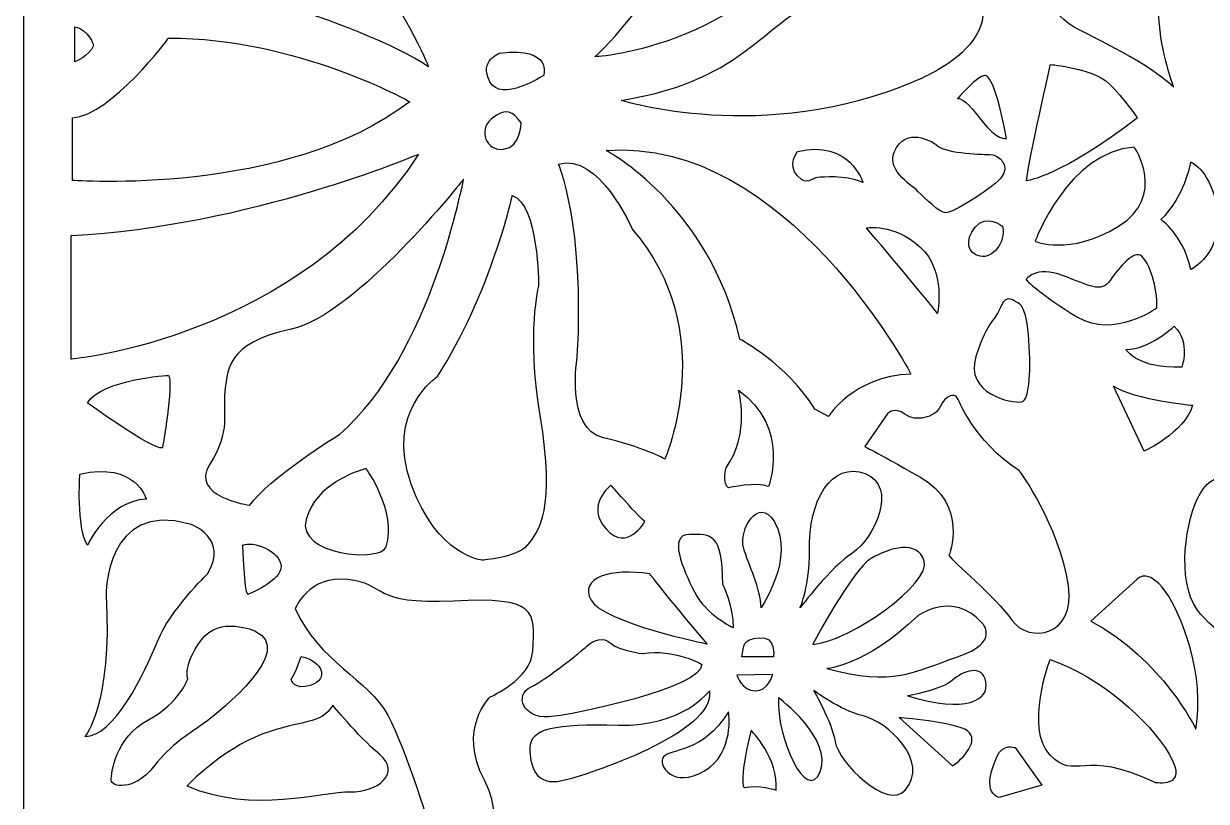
# Model space of a CAD drawing. Header units: centimetres. Extents: x 10.6 to 19.7, y -9 to 9.
# Drawn here: x 10.57 to 16.57, y 0.72 to 4.67 of the extents above; entities that cross this region are included whole.
import ezdxf

# ---------------------------------------------------------------- set-up
doc = ezdxf.new("R2010")
doc.units = ezdxf.units.CM
doc.header["$MEASUREMENT"] = 0
doc.layers.add('layer 1', color=7, linetype='Continuous')

msp = doc.modelspace()

# ---------------------------------------------------------------- linework, layer by layer
at = {"layer": 'layer 1', "color": 250}
msp.add_open_spline([(10.56679, 9.00077), (10.56679, 9.00077), (19.7069, 9.00077), (19.7069, 9.00077), (19.7069, 9.00077), (19.7069, 9.00077), (19.7069, -9.00021), (19.7069, -9.00021), (19.7069, -9.00021), (19.7069, -9.00021), (10.56679, -9.00021), (10.56679, -9.00021), (10.56679, -9.00021), (10.56679, -9.00021), (10.56679, 9.00077), (10.56679, 9.00077)], degree=3, knots=[0, 0, 0, 0, 0.2, 0.2, 0.2, 0.2, 0.4, 0.4, 0.4, 0.4, 0.6, 0.6, 0.6, 0.6, 1, 1, 1, 1], dxfattribs=at)
at = {"layer": 'layer 1', "color": 7}
for points, knots in [([(15.70565, 4.83411), (15.70565, 4.83411), (15.83006, 4.70463), (15.88846, 4.66401), (15.88846, 4.66401), (15.94686, 4.62339), (16.24137, 4.50405), (16.4064, 4.35171), (16.4064, 4.35171), (16.4064, 4.35171), (16.18552, 4.90522), (16.48257, 5.23274), (16.48257, 5.23274), (16.48257, 5.23274), (16.55874, 5.3673), (16.81009, 5.43332), (16.81009, 5.43332), (16.81009, 5.43332), (16.86341, 5.42823), (16.85325, 5.52979), (16.85325, 5.52979), (16.8431, 5.63136), (16.88371, 5.8954), (16.90403, 5.97157), (16.90403, 5.97157), (16.90403, 5.97157), (16.71361, 5.9538), (16.71361, 5.9538), (16.71361, 5.9538), (16.71361, 5.9538), (16.76439, 5.71006), (16.41656, 5.63897), (16.41656, 5.63897), (16.06873, 5.56787), (15.84784, 5.60089), (15.72344, 5.78623), (15.72344, 5.78623), (15.59902, 5.97157), (15.62442, 6.14168), (15.62442, 6.16708), (15.62442, 6.16708), (15.62442, 6.16708), (15.2258, 6.07821), (15.04048, 6.09852), (15.04048, 6.09852), (15.04048, 6.09852), (15.16487, 5.95127), (14.95669, 5.79131), (14.95669, 5.79131), (14.95669, 5.79131), (14.89067, 5.72276), (15.04048, 5.55519), (15.04048, 5.55519), (15.04048, 5.55519), (15.07601, 5.47394), (15.1928, 5.50949), (15.1928, 5.50949), (15.30959, 5.54502), (15.53301, 5.62374), (15.63965, 5.40538), (15.63965, 5.40538), (15.74629, 5.18704), (15.71327, 4.90775), (15.70565, 4.83411)], [0, 0, 0, 0, 0.0588235, 0.0588235, 0.0588235, 0.0588235, 0.1176471, 0.1176471, 0.1176471, 0.1176471, 0.1764706, 0.1764706, 0.1764706, 0.1764706, 0.2352941, 0.2352941, 0.2352941, 0.2352941, 0.2941176, 0.2941176, 0.2941176, 0.2941176, 0.3529412, 0.3529412, 0.3529412, 0.3529412, 0.4117647, 0.4117647, 0.4117647, 0.4117647, 0.4705882, 0.4705882, 0.4705882, 0.4705882, 0.5294118, 0.5294118, 0.5294118, 0.5294118, 0.5882353, 0.5882353, 0.5882353, 0.5882353, 0.6470588, 0.6470588, 0.6470588, 0.6470588, 0.7058824, 0.7058824, 0.7058824, 0.7058824, 0.7647059, 0.7647059, 0.7647059, 0.7647059, 0.8235294, 0.8235294, 0.8235294, 0.8235294, 0.8823529, 0.8823529, 0.8823529, 0.8823529, 1, 1, 1, 1]), ([(12.62342, 4.45454), (12.62342, 4.45454), (12.10929, 5.72402), (11.00487, 5.81289), (11.00487, 5.81289), (11.00487, 5.81289), (10.97313, 5.59708), (10.97313, 5.59708), (10.97313, 5.59708), (10.97313, 5.59708), (11.27145, 5.31145), (11.33492, 4.9306), (11.33492, 4.9306), (11.33492, 4.9306), (12.27432, 4.68939), (12.62342, 4.45454)], [0, 0, 0, 0, 0.2, 0.2, 0.2, 0.2, 0.4, 0.4, 0.4, 0.4, 0.6, 0.6, 0.6, 0.6, 1, 1, 1, 1]), ([(13.46761, 4.50533), (13.46761, 4.50533), (14.29276, 4.54341), (14.71169, 5.33049), (14.71169, 5.33049), (14.71169, 5.33049), (14.85133, 5.49551), (14.66091, 5.62881), (14.66091, 5.62881), (14.66091, 5.62881), (14.41335, 5.59072), (14.28642, 5.59708), (14.28642, 5.59708), (14.28642, 5.59708), (13.70246, 4.70843), (13.46761, 4.50533)], [0, 0, 0, 0, 0.2, 0.2, 0.2, 0.2, 0.4, 0.4, 0.4, 0.4, 0.6, 0.6, 0.6, 0.6, 1, 1, 1, 1]), ([(13.60091, 4.28316), (13.60091, 4.28316), (14.33084, 4.05465), (15.08616, 4.37837), (15.08616, 4.37837), (15.08616, 4.37837), (15.72725, 4.61324), (15.28293, 5.00677), (15.28293, 5.00677), (15.28293, 5.00677), (15.21946, 5.08294), (14.74977, 4.87982), (14.74977, 4.87982), (14.28007, 4.67671), (14.27372, 4.39742), (13.60091, 4.28316)], [0, 0, 0, 0, 0.2, 0.2, 0.2, 0.2, 0.4, 0.4, 0.4, 0.4, 0.6, 0.6, 0.6, 0.6, 1, 1, 1, 1]), ([(10.82713, 4.65767), (10.82713, 4.65767), (10.82713, 4.47994), (10.82713, 4.47994), (10.82713, 4.47994), (10.82713, 4.47994), (10.89696, 4.50533), (10.92234, 4.56245), (10.92234, 4.56245), (10.92234, 4.56245), (10.89696, 4.64497), (10.82713, 4.65767)], [0, 0, 0, 0, 0.25, 0.25, 0.25, 0.25, 0.5, 0.5, 0.5, 0.5, 1, 1, 1, 1]), ([(12.52821, 4.27682), (12.52821, 4.27682), (11.95695, 4.60054), (11.30319, 4.60054), (11.30319, 4.60054), (11.30319, 4.60054), (11.01121, 4.20699), (10.81445, 4.19431), (10.81445, 4.19431), (10.81445, 4.19431), (10.81445, 3.87693), (10.81445, 3.87693), (10.81445, 3.87693), (10.81445, 3.87693), (11.89983, 3.79442), (12.52821, 4.27682)], [0, 0, 0, 0, 0.2, 0.2, 0.2, 0.2, 0.4, 0.4, 0.4, 0.4, 0.6, 0.6, 0.6, 0.6, 1, 1, 1, 1]), ([(12.98523, 4.52437), (12.98523, 4.52437), (12.87731, 4.48628), (12.93444, 4.37837), (12.93444, 4.37837), (12.99157, 4.27048), (13.20738, 4.41012), (13.20738, 4.41012), (13.20738, 4.41012), (13.20738, 4.41012), (13.25815, 4.55611), (12.98523, 4.52437)], [0, 0, 0, 0, 0.25, 0.25, 0.25, 0.25, 0.5, 0.5, 0.5, 0.5, 1, 1, 1, 1]), ([(15.78182, 4.46597), (15.78182, 4.46597), (15.67265, 3.9861), (15.65995, 3.8744), (15.65995, 3.8744), (15.65995, 3.8744), (15.84276, 3.89978), (16.22361, 4.19431), (16.22361, 4.19431), (16.22361, 4.19431), (16.15505, 4.29333), (16.07888, 4.3695), (16.07888, 4.3695), (16.00271, 4.44567), (15.78182, 4.46597), (15.78182, 4.46597)], [0, 0, 0, 0, 0.2, 0.2, 0.2, 0.2, 0.4, 0.4, 0.4, 0.4, 0.6, 0.6, 0.6, 0.6, 1, 1, 1, 1]), ([(15.30959, 4.29333), (15.30959, 4.29333), (15.41623, 4.41265), (15.44669, 4.41012), (15.44669, 4.41012), (15.44669, 4.41012), (15.49493, 4.4355), (15.5584, 4.0902), (15.5584, 4.0902), (15.5584, 4.0902), (15.50763, 4.08005), (15.43399, 4.17907), (15.43399, 4.17907), (15.36036, 4.27809), (15.32991, 4.29333), (15.30959, 4.29333)], [0, 0, 0, 0, 0.2, 0.2, 0.2, 0.2, 0.4, 0.4, 0.4, 0.4, 0.6, 0.6, 0.6, 0.6, 1, 1, 1, 1]), ([(13.09312, 4.16891), (13.09312, 4.16891), (13.09312, 4.04831), (13.00427, 4.03561), (13.00427, 4.03561), (12.9154, 4.02293), (12.87574, 4.13375), (12.94078, 4.18795), (12.94078, 4.18795), (13.01695, 4.25143), (13.05504, 4.22603), (13.09312, 4.16891)], [0, 0, 0, 0, 0.25, 0.25, 0.25, 0.25, 0.5, 0.5, 0.5, 0.5, 1, 1, 1, 1]), ([(15.20042, 4.05974), (15.20042, 4.05974), (15.0684, 4.15367), (14.99986, 4.0445), (14.99986, 4.0445), (14.93131, 3.93533), (15.07093, 3.85916), (15.10901, 3.82108), (15.10901, 3.82108), (15.1471, 3.78299), (15.21819, 3.71191), (15.25119, 3.71191), (15.25119, 3.71191), (15.2842, 3.71191), (15.47208, 3.82616), (15.52793, 3.8871), (15.52793, 3.8871), (15.5838, 3.94802), (15.52286, 4.00895), (15.47208, 4.00895), (15.47208, 4.00895), (15.42129, 4.00895), (15.23089, 4.01657), (15.20042, 4.05974)], [0, 0, 0, 0, 0.1428571, 0.1428571, 0.1428571, 0.1428571, 0.2857143, 0.2857143, 0.2857143, 0.2857143, 0.4285714, 0.4285714, 0.4285714, 0.4285714, 0.5714286, 0.5714286, 0.5714286, 0.5714286, 0.7142857, 0.7142857, 0.7142857, 0.7142857, 1, 1, 1, 1]), ([(13.52474, 4.02927), (13.52474, 4.02927), (14.05157, 3.74999), (14.2039, 3.07081), (14.2039, 3.07081), (14.2039, 3.07081), (14.4451, 2.94387), (14.58474, 2.71536), (14.58474, 2.71536), (14.58474, 2.71536), (14.65456, 2.67728), (14.65456, 2.67728), (14.65456, 2.67728), (14.65456, 2.67728), (14.77516, 2.88039), (15.07346, 2.89309), (15.07346, 2.89309), (15.07346, 2.89309), (14.43875, 4.0991), (13.52474, 4.02927)], [0, 0, 0, 0, 0.1666667, 0.1666667, 0.1666667, 0.1666667, 0.3333333, 0.3333333, 0.3333333, 0.3333333, 0.5, 0.5, 0.5, 0.5, 0.6666667, 0.6666667, 0.6666667, 0.6666667, 1, 1, 1, 1]), ([(14.49714, 4.02419), (14.49714, 4.02419), (14.44382, 3.95563), (14.49714, 3.89978), (14.49714, 3.89978), (14.55046, 3.84393), (14.56824, 3.89216), (14.59871, 3.89216), (14.59871, 3.89216), (14.62916, 3.89216), (14.72818, 3.9074), (14.82975, 3.86678), (14.82975, 3.86678), (14.82975, 3.86678), (14.7612, 4.08767), (14.49714, 4.02419)], [0, 0, 0, 0, 0.2, 0.2, 0.2, 0.2, 0.4, 0.4, 0.4, 0.4, 0.6, 0.6, 0.6, 0.6, 1, 1, 1, 1]), ([(15.70396, 3.56802), (15.70396, 3.56802), (15.87323, 4.02504), (16.20752, 4.0462), (16.20752, 4.0462), (16.20752, 4.0462), (16.37678, 3.79653), (16.12712, 3.64419), (16.12712, 3.64419), (15.87745, 3.49186), (15.70396, 3.56802), (15.70396, 3.56802)], [0, 0, 0, 0, 0.25, 0.25, 0.25, 0.25, 0.5, 0.5, 0.5, 0.5, 1, 1, 1, 1]), ([(12.57265, 4.01023), (12.57265, 4.01023), (11.70942, 3.64208), (10.80809, 3.59765), (10.80809, 3.59765), (10.80809, 3.59765), (10.80809, 2.96926), (10.80809, 2.96926), (10.80809, 2.96926), (10.80809, 2.96926), (11.96331, 3.07081), (12.57265, 4.01023)], [0, 0, 0, 0, 0.25, 0.25, 0.25, 0.25, 0.5, 0.5, 0.5, 0.5, 1, 1, 1, 1]), ([(13.28355, 3.95946), (13.28355, 3.95946), (13.41683, 3.65478), (13.37876, 2.98196), (13.37876, 2.98196), (13.37876, 2.98196), (13.31527, 2.61379), (13.51204, 2.56937), (13.51204, 2.56937), (13.7088, 2.52494), (13.82306, 2.46146), (13.82306, 2.46146), (13.82306, 2.46146), (13.82306, 2.46146), (14.10869, 3.10889), (13.65803, 3.62938), (13.65803, 3.62938), (13.65803, 3.62938), (13.48665, 4.02293), (13.28355, 3.95946)], [0, 0, 0, 0, 0.1666667, 0.1666667, 0.1666667, 0.1666667, 0.3333333, 0.3333333, 0.3333333, 0.3333333, 0.5, 0.5, 0.5, 0.5, 0.6666667, 0.6666667, 0.6666667, 0.6666667, 1, 1, 1, 1]), ([(16.49527, 3.97003), (16.49527, 3.97003), (16.46141, 3.78808), (16.34293, 3.67805), (16.34293, 3.67805), (16.34293, 3.67805), (16.45295, 3.60611), (16.49527, 3.42414), (16.49527, 3.42414), (16.49527, 3.42414), (16.65606, 3.50878), (16.63068, 3.71613), (16.63068, 3.71613), (16.60528, 3.92349), (16.49527, 3.97003), (16.49527, 3.97003)], [0, 0, 0, 0, 0.2, 0.2, 0.2, 0.2, 0.4, 0.4, 0.4, 0.4, 0.6, 0.6, 0.6, 0.6, 1, 1, 1, 1]), ([(12.80114, 3.88327), (12.80114, 3.88327), (12.63612, 2.9883), (12.17276, 2.58841), (12.17276, 2.58841), (12.17276, 2.58841), (11.80462, 2.3599), (11.71576, 2.22661), (11.71576, 2.22661), (11.71576, 2.22661), (11.40474, 2.27105), (11.51264, 2.43607), (11.51264, 2.43607), (11.62055, 2.60111), (11.57612, 2.70266), (11.58881, 2.80422), (11.58881, 2.80422), (11.60151, 2.90579), (11.59517, 3.05177), (11.92523, 3.12159), (11.92523, 3.12159), (12.25527, 3.19142), (12.80114, 3.88327), (12.80114, 3.88327)], [0, 0, 0, 0, 0.1428571, 0.1428571, 0.1428571, 0.1428571, 0.2857143, 0.2857143, 0.2857143, 0.2857143, 0.4285714, 0.4285714, 0.4285714, 0.4285714, 0.5714286, 0.5714286, 0.5714286, 0.5714286, 0.7142857, 0.7142857, 0.7142857, 0.7142857, 1, 1, 1, 1]), ([(13.04869, 3.80076), (13.04869, 3.80076), (12.94078, 3.30566), (12.66786, 2.88039), (12.66786, 2.88039), (12.66786, 2.88039), (12.40127, 2.70266), (12.53457, 2.33452), (12.53457, 2.33452), (12.66786, 1.96637), (12.89636, 1.94733), (12.89636, 1.94733), (12.89636, 1.94733), (12.89636, 1.94733), (13.07261, 1.95964), (13.12486, 2.0235), (13.12486, 2.0235), (13.18199, 2.09331), (13.26821, 2.20434), (13.18833, 2.68362), (13.18833, 2.68362), (13.11852, 3.10255), (13.18199, 3.34374), (13.18199, 3.34374), (13.18199, 3.34374), (13.18199, 3.34374), (13.18199, 3.75633), (13.04869, 3.80076)], [0, 0, 0, 0, 0.125, 0.125, 0.125, 0.125, 0.25, 0.25, 0.25, 0.25, 0.375, 0.375, 0.375, 0.375, 0.5, 0.5, 0.5, 0.5, 0.625, 0.625, 0.625, 0.625, 0.75, 0.75, 0.75, 0.75, 1, 1, 1, 1]), ([(15.53894, 3.64419), (15.53894, 3.64419), (15.45431, 3.70766), (15.3993, 3.63997), (15.3993, 3.63997), (15.34428, 3.57225), (15.36121, 3.50456), (15.42468, 3.49186), (15.42468, 3.49186), (15.48815, 3.47916), (15.55586, 3.55957), (15.53894, 3.64419)], [0, 0, 0, 0, 0.25, 0.25, 0.25, 0.25, 0.5, 0.5, 0.5, 0.5, 1, 1, 1, 1]), ([(14.84752, 3.63574), (14.84752, 3.63574), (15.15978, 3.26504), (15.20803, 3.20157), (15.20803, 3.20157), (15.20803, 3.20157), (15.25374, 3.41738), (15.11917, 3.53925), (15.11917, 3.53925), (14.98462, 3.66112), (14.84752, 3.63574), (14.84752, 3.63574)], [0, 0, 0, 0, 0.25, 0.25, 0.25, 0.25, 0.5, 0.5, 0.5, 0.5, 1, 1, 1, 1]), ([(15.65742, 3.37337), (15.65742, 3.37337), (15.7082, 3.44531), (15.8436, 3.39453), (15.8436, 3.39453), (15.97901, 3.34374), (16.03826, 3.30143), (16.08481, 3.36914), (16.08481, 3.36914), (16.13135, 3.43684), (16.20752, 3.52571), (16.2456, 3.49186), (16.2456, 3.49186), (16.28369, 3.458), (16.326, 3.33529), (16.32177, 3.22951), (16.32177, 3.22951), (16.32177, 3.22951), (16.10596, 3.07292), (15.91977, 3.18295), (15.91977, 3.18295), (15.73359, 3.29298), (15.65742, 3.37337), (15.65742, 3.37337)], [0, 0, 0, 0, 0.1428571, 0.1428571, 0.1428571, 0.1428571, 0.2857143, 0.2857143, 0.2857143, 0.2857143, 0.4285714, 0.4285714, 0.4285714, 0.4285714, 0.5714286, 0.5714286, 0.5714286, 0.5714286, 0.7142857, 0.7142857, 0.7142857, 0.7142857, 1, 1, 1, 1]), ([(15.60918, 3.25742), (15.60918, 3.25742), (15.65742, 3.26251), (15.67012, 3.09494), (15.67012, 3.09494), (15.6828, 2.92736), (15.68027, 2.76232), (15.63457, 2.75217), (15.63457, 2.75217), (15.58887, 2.74202), (15.34259, 2.79279), (15.40353, 2.98322), (15.40353, 2.98322), (15.46446, 3.17364), (15.50508, 3.16602), (15.53048, 3.23711), (15.53048, 3.23711), (15.55586, 3.30821), (15.60918, 3.25742), (15.60918, 3.25742)], [0, 0, 0, 0, 0.1666667, 0.1666667, 0.1666667, 0.1666667, 0.3333333, 0.3333333, 0.3333333, 0.3333333, 0.5, 0.5, 0.5, 0.5, 0.6666667, 0.6666667, 0.6666667, 0.6666667, 1, 1, 1, 1]), ([(16.41062, 3.13641), (16.41062, 3.13641), (16.28369, 3.01793), (16.1652, 3.01793), (16.1652, 3.01793), (16.1652, 3.01793), (16.22867, 2.91636), (16.44871, 2.92906), (16.44871, 2.92906), (16.44871, 2.92906), (16.49527, 3.05177), (16.41062, 3.13641)], [0, 0, 0, 0, 0.25, 0.25, 0.25, 0.25, 0.5, 0.5, 0.5, 0.5, 1, 1, 1, 1]), ([(10.89061, 2.74709), (10.89061, 2.74709), (11.22068, 2.5059), (11.27145, 2.51858), (11.27145, 2.51858), (11.27145, 2.51858), (11.32857, 2.83596), (11.30319, 2.88674), (11.30319, 2.88674), (11.30319, 2.88674), (10.96678, 2.8677), (10.89061, 2.74709)], [0, 0, 0, 0, 0.25, 0.25, 0.25, 0.25, 0.5, 0.5, 0.5, 0.5, 1, 1, 1, 1]), ([(16.50372, 2.73441), (16.50372, 2.73441), (16.20752, 2.76402), (16.10173, 2.83173), (16.10173, 2.83173), (16.10173, 2.83173), (16.2583, 2.50167), (16.2583, 2.50167), (16.2583, 2.50167), (16.2583, 2.50167), (16.46141, 2.59475), (16.50372, 2.73441)], [0, 0, 0, 0, 0.25, 0.25, 0.25, 0.25, 0.5, 0.5, 0.5, 0.5, 1, 1, 1, 1]), ([(14.19755, 2.81057), (14.19755, 2.81057), (14.26103, 2.59475), (14.13408, 2.41703), (14.13408, 2.41703), (14.13408, 2.41703), (14.11504, 2.33452), (14.14678, 2.31547), (14.14678, 2.31547), (14.14678, 2.31547), (14.29276, 2.34722), (14.34989, 2.32182), (14.34989, 2.32182), (14.34989, 2.32182), (14.46414, 2.62015), (14.19755, 2.81057)], [0, 0, 0, 0, 0.2, 0.2, 0.2, 0.2, 0.4, 0.4, 0.4, 0.4, 0.6, 0.6, 0.6, 0.6, 1, 1, 1, 1]), ([(14.83863, 2.52494), (14.83863, 2.52494), (14.95669, 2.69377), (14.95669, 2.69377), (14.95669, 2.69377), (14.95669, 2.69377), (14.98969, 2.72932), (15.04301, 2.6887), (15.04301, 2.6887), (15.09631, 2.64807), (15.19533, 2.67092), (15.22327, 2.72932), (15.22327, 2.72932), (15.25119, 2.78772), (15.28927, 2.79279), (15.30451, 2.77756), (15.30451, 2.77756), (15.31974, 2.76232), (15.38321, 2.55922), (15.62442, 2.40179), (15.62442, 2.40179), (15.62442, 2.40179), (15.82743, 2.12621), (15.87323, 1.81784), (15.87323, 1.81784), (15.91131, 1.5614), (15.67265, 1.52078), (15.58633, 1.64265), (15.58633, 1.64265), (15.50001, 1.76452), (15.2842, 1.93971), (15.26642, 1.97271), (15.26642, 1.97271), (15.26642, 1.97271), (15.36798, 2.22915), (15.1217, 2.36879), (15.1217, 2.36879), (14.87544, 2.50843), (14.83863, 2.52494), (14.83863, 2.52494)], [0, 0, 0, 0, 0.0909091, 0.0909091, 0.0909091, 0.0909091, 0.1818182, 0.1818182, 0.1818182, 0.1818182, 0.2727273, 0.2727273, 0.2727273, 0.2727273, 0.3636364, 0.3636364, 0.3636364, 0.3636364, 0.4545455, 0.4545455, 0.4545455, 0.4545455, 0.5454545, 0.5454545, 0.5454545, 0.5454545, 0.6363636, 0.6363636, 0.6363636, 0.6363636, 0.7272727, 0.7272727, 0.7272727, 0.7272727, 0.8181818, 0.8181818, 0.8181818, 0.8181818, 1, 1, 1, 1]), ([(10.85253, 2.3853), (10.85253, 2.3853), (10.83349, 2.11235), (10.89061, 2.0235), (10.89061, 2.0235), (10.89061, 2.0235), (10.99217, 2.24565), (11.18893, 2.25835), (11.18893, 2.25835), (11.18893, 2.25835), (11.13815, 2.44877), (10.85253, 2.3853)], [0, 0, 0, 0, 0.25, 0.25, 0.25, 0.25, 0.5, 0.5, 0.5, 0.5, 1, 1, 1, 1]), ([(12.30606, 2.4128), (12.30606, 2.4128), (12.46485, 2.19626), (12.40761, 2.01503), (12.40761, 2.01503), (12.38223, 1.93463), (11.95061, 1.97271), (12.00138, 2.15468), (12.00138, 2.15468), (12.05217, 2.33663), (12.2595, 2.4001), (12.30606, 2.4128)], [0, 0, 0, 0, 0.25, 0.25, 0.25, 0.25, 0.5, 0.5, 0.5, 0.5, 1, 1, 1, 1]), ([(14.5107, 1.70612), (14.5107, 1.70612), (14.66725, 1.91347), (14.77727, 1.98541), (14.77727, 1.98541), (14.8873, 2.05734), (15.01001, 2.32393), (14.84074, 2.38742), (14.84074, 2.38742), (14.67149, 2.45088), (14.55079, 2.25191), (14.55724, 1.99387), (14.55724, 1.99387), (14.56147, 1.8246), (14.5107, 1.70612), (14.5107, 1.70612)], [0, 0, 0, 0, 0.2, 0.2, 0.2, 0.2, 0.4, 0.4, 0.4, 0.4, 0.6, 0.6, 0.6, 0.6, 1, 1, 1, 1]), ([(16.78724, 2.32817), (16.78724, 2.32817), (16.65183, 2.43396), (16.55874, 2.31125), (16.55874, 2.31125), (16.47555, 2.20158), (16.42332, 1.89231), (16.50797, 1.72728), (16.50797, 1.72728), (16.59259, 1.56225), (16.78724, 1.59611), (16.76609, 1.08831), (16.76609, 1.08831), (16.76609, 1.08831), (17.04767, 1.40755), (16.86341, 1.89654), (16.86341, 1.89654), (16.75339, 2.18852), (16.78724, 2.32817), (16.78724, 2.32817)], [0, 0, 0, 0, 0.1666667, 0.1666667, 0.1666667, 0.1666667, 0.3333333, 0.3333333, 0.3333333, 0.3333333, 0.5, 0.5, 0.5, 0.5, 0.6666667, 0.6666667, 0.6666667, 0.6666667, 1, 1, 1, 1]), ([(13.55012, 2.32817), (13.55012, 2.32817), (13.66438, 2.19488), (13.7215, 2.14409), (13.7215, 2.14409), (13.7215, 2.14409), (13.63265, 1.98541), (13.52474, 2.10601), (13.52474, 2.10601), (13.41683, 2.22661), (13.55012, 2.32817), (13.55012, 2.32817)], [0, 0, 0, 0, 0.25, 0.25, 0.25, 0.25, 0.5, 0.5, 0.5, 0.5, 1, 1, 1, 1]), ([(10.87791, 1.05234), (10.87791, 1.05234), (11.01755, 1.21102), (10.98583, 1.7696), (10.98583, 1.7696), (10.98583, 1.7696), (10.97947, 2.252), (11.41108, 2.13139), (11.41108, 2.13139), (11.41108, 2.13139), (11.61421, 2.06158), (11.49995, 1.8775), (11.49995, 1.8775), (11.49995, 1.8775), (11.30953, 1.69343), (11.24606, 1.53474), (11.24606, 1.53474), (11.18259, 1.37606), (11.02391, 1.046), (10.87791, 1.05234)], [0, 0, 0, 0, 0.1666667, 0.1666667, 0.1666667, 0.1666667, 0.3333333, 0.3333333, 0.3333333, 0.3333333, 0.5, 0.5, 0.5, 0.5, 0.6666667, 0.6666667, 0.6666667, 0.6666667, 1, 1, 1, 1]), ([(14.3118, 1.70612), (14.3118, 1.70612), (14.48677, 1.96133), (14.37951, 2.14198), (14.37951, 2.14198), (14.29912, 2.27739), (14.19755, 2.09967), (14.22295, 2.0108), (14.22295, 2.0108), (14.24833, 1.92193), (14.3118, 1.80345), (14.3118, 1.70612)], [0, 0, 0, 0, 0.25, 0.25, 0.25, 0.25, 0.5, 0.5, 0.5, 0.5, 1, 1, 1, 1]), ([(11.67979, 2.0235), (11.67979, 2.0235), (11.68826, 1.78653), (11.70518, 1.77383), (11.70518, 1.77383), (11.70518, 1.77383), (11.87867, 1.84153), (11.87444, 1.9177), (11.87444, 1.9177), (11.87021, 1.99387), (11.73056, 2.04888), (11.67979, 2.0235)], [0, 0, 0, 0, 0.25, 0.25, 0.25, 0.25, 0.5, 0.5, 0.5, 0.5, 1, 1, 1, 1]), ([(14.17216, 1.60457), (14.17216, 1.60457), (14.03252, 1.66804), (13.97328, 1.78653), (13.97328, 1.78653), (13.91404, 1.905), (13.83787, 2.07851), (13.9479, 2.07851), (13.9479, 2.07851), (14.05791, 2.07851), (14.11716, 2.08697), (14.11716, 1.8246), (14.11716, 1.8246), (14.11716, 1.8246), (14.17216, 1.71882), (14.17216, 1.60457)], [0, 0, 0, 0, 0.2, 0.2, 0.2, 0.2, 0.4, 0.4, 0.4, 0.4, 0.6, 0.6, 0.6, 0.6, 1, 1, 1, 1]), ([(14.57416, 1.51994), (14.57416, 1.51994), (14.77727, 1.90077), (14.87037, 1.95578), (14.87037, 1.95578), (14.96347, 2.0108), (15.10732, 2.05311), (15.14118, 1.94308), (15.14118, 1.94308), (15.17502, 1.83307), (14.76882, 1.53262), (14.57416, 1.51994)], [0, 0, 0, 0, 0.25, 0.25, 0.25, 0.25, 0.5, 0.5, 0.5, 0.5, 1, 1, 1, 1]), ([(11.94638, 1.70189), (11.94638, 1.70189), (12.01408, 1.87116), (12.21296, 1.85), (12.21296, 1.85), (12.41184, 1.82883), (12.32722, 1.71882), (12.75037, 1.73998), (12.75037, 1.73998), (13.17352, 1.76113), (13.1646, 1.69414), (13.15236, 1.48608), (13.15236, 1.48608), (13.14391, 1.3422), (12.93655, 1.25335), (12.93655, 1.25335), (12.93655, 1.25335), (12.93655, 1.25335), (12.76729, 1.09254), (12.90694, 0.83019), (12.90694, 0.83019), (13.04658, 0.56782), (12.83923, 0.34354), (12.83923, 0.34354), (12.83923, 0.34354), (12.83923, 0.34354), (12.78422, 0.33086), (12.9831, 0.02618), (12.9831, 0.02618), (12.9831, 0.02618), (12.85616, -0.10921), (12.94925, -0.28695), (12.94925, -0.28695), (12.94925, -0.28695), (12.71229, -0.24462), (12.60649, -0.37158), (12.60649, -0.37158), (12.60649, -0.37158), (12.56841, -0.45198), (12.41184, -0.32079), (12.41184, -0.32079), (12.41184, -0.32079), (12.2849, -0.32504), (12.08602, -0.42659), (12.08602, -0.42659), (12.08602, -0.42659), (11.86597, -0.32079), (11.95061, -0.23617), (11.95061, -0.23617), (12.03524, -0.15154), (12.23412, -0.09653), (12.30606, 0.15736), (12.30606, 0.15736), (12.30606, 0.15736), (12.57265, 0.24622), (12.64035, 0.5509), (12.64035, 0.5509), (12.64035, 0.5509), (12.5134, 0.97828), (12.41608, 1.16025), (12.41608, 1.16025), (12.31876, 1.3422), (12.06487, 1.43107), (11.94638, 1.70189)], [0, 0, 0, 0, 0.0588235, 0.0588235, 0.0588235, 0.0588235, 0.1176471, 0.1176471, 0.1176471, 0.1176471, 0.1764706, 0.1764706, 0.1764706, 0.1764706, 0.2352941, 0.2352941, 0.2352941, 0.2352941, 0.2941176, 0.2941176, 0.2941176, 0.2941176, 0.3529412, 0.3529412, 0.3529412, 0.3529412, 0.4117647, 0.4117647, 0.4117647, 0.4117647, 0.4705882, 0.4705882, 0.4705882, 0.4705882, 0.5294118, 0.5294118, 0.5294118, 0.5294118, 0.5882353, 0.5882353, 0.5882353, 0.5882353, 0.6470588, 0.6470588, 0.6470588, 0.6470588, 0.7058824, 0.7058824, 0.7058824, 0.7058824, 0.7647059, 0.7647059, 0.7647059, 0.7647059, 0.8235294, 0.8235294, 0.8235294, 0.8235294, 0.8823529, 0.8823529, 0.8823529, 0.8823529, 1, 1, 1, 1]), ([(13.74689, 1.8775), (13.74689, 1.8775), (13.88018, 1.70612), (14.03887, 1.52205), (14.03887, 1.52205), (14.03887, 1.52205), (13.51204, 1.62995), (13.44857, 1.7442), (13.44857, 1.7442), (13.3851, 1.85846), (13.55012, 1.90924), (13.74689, 1.8775)], [0, 0, 0, 0, 0.25, 0.25, 0.25, 0.25, 0.5, 0.5, 0.5, 0.5, 1, 1, 1, 1]), ([(15.98748, 1.63842), (15.98748, 1.63842), (16.22022, 1.85), (16.22022, 1.85), (16.22022, 1.85), (16.22022, 1.85), (16.27523, 1.91347), (16.36408, 1.79075), (16.36408, 1.79075), (16.45295, 1.66804), (16.56719, 1.35913), (16.52065, 1.08831), (16.52065, 1.08831), (16.52065, 1.08831), (16.35138, 1.44377), (15.98748, 1.63842)], [0, 0, 0, 0, 0.2, 0.2, 0.2, 0.2, 0.4, 0.4, 0.4, 0.4, 0.6, 0.6, 0.6, 0.6, 1, 1, 1, 1]), ([(14.64609, 1.39721), (14.64609, 1.39721), (14.83651, 1.40569), (15.10732, 1.66381), (15.10732, 1.66381), (15.10732, 1.66381), (15.28504, 1.79499), (15.43315, 1.62995), (15.43315, 1.62995), (15.43315, 1.62995), (15.53471, 1.53262), (15.31043, 1.45646), (15.31043, 1.45646), (15.08616, 1.38029), (14.98462, 1.30412), (14.64609, 1.39721)], [0, 0, 0, 0, 0.2, 0.2, 0.2, 0.2, 0.4, 0.4, 0.4, 0.4, 0.6, 0.6, 0.6, 0.6, 1, 1, 1, 1]), ([(11.74326, 1.58764), (11.74326, 1.58764), (11.56131, 1.66804), (11.46821, 1.5411), (11.46821, 1.5411), (11.37511, 1.41414), (11.40051, 1.34643), (11.40051, 1.34643), (11.40051, 1.34643), (11.40051, 1.34643), (11.36243, 1.22372), (11.19739, 1.13485), (11.19739, 1.13485), (11.03237, 1.046), (11.01121, 0.86403), (11.01121, 0.83019), (11.01121, 0.83019), (11.01121, 0.79633), (11.12546, 0.77095), (11.22702, 0.89789), (11.22702, 0.89789), (11.32857, 1.02484), (11.38781, 1.05022), (11.48091, 1.11792), (11.48091, 1.11792), (11.57401, 1.18563), (11.95061, 1.49031), (11.74326, 1.58764)], [0, 0, 0, 0, 0.125, 0.125, 0.125, 0.125, 0.25, 0.25, 0.25, 0.25, 0.375, 0.375, 0.375, 0.375, 0.5, 0.5, 0.5, 0.5, 0.625, 0.625, 0.625, 0.625, 0.75, 0.75, 0.75, 0.75, 1, 1, 1, 1]), ([(14.01137, 1.41837), (14.01137, 1.41837), (13.87173, 1.49877), (13.71093, 1.47338), (13.71093, 1.47338), (13.71093, 1.47338), (13.59245, 1.48608), (13.55012, 1.52417), (13.55012, 1.52417), (13.50781, 1.56225), (13.46127, 1.5411), (13.42741, 1.51147), (13.42741, 1.51147), (13.39357, 1.48186), (13.22829, 1.34432), (13.14391, 1.30412), (13.14391, 1.30412), (13.05504, 1.2618), (13.10582, 1.14332), (13.23276, 1.15178), (13.23276, 1.15178), (13.35971, 1.16025), (14.0156, 1.29989), (14.01137, 1.41837)], [0, 0, 0, 0, 0.1428571, 0.1428571, 0.1428571, 0.1428571, 0.2857143, 0.2857143, 0.2857143, 0.2857143, 0.4285714, 0.4285714, 0.4285714, 0.4285714, 0.5714286, 0.5714286, 0.5714286, 0.5714286, 0.7142857, 0.7142857, 0.7142857, 0.7142857, 1, 1, 1, 1]), ([(14.21447, 1.45646), (14.21447, 1.45646), (14.37527, 1.45646), (14.37527, 1.45646), (14.37527, 1.45646), (14.37527, 1.45646), (14.3922, 1.56225), (14.30334, 1.55378), (14.30334, 1.55378), (14.21447, 1.54532), (14.22717, 1.5157), (14.21447, 1.45646)], [0, 0, 0, 0, 0.25, 0.25, 0.25, 0.25, 0.5, 0.5, 0.5, 0.5, 1, 1, 1, 1]), ([(11.976, 1.45857), (11.976, 1.45857), (11.95061, 1.37606), (11.92523, 1.3422), (11.92523, 1.3422), (11.92523, 1.3422), (11.93791, 1.28296), (12.02678, 1.31259), (12.02678, 1.31259), (12.11564, 1.3422), (12.09025, 1.43318), (11.976, 1.45857)], [0, 0, 0, 0, 0.25, 0.25, 0.25, 0.25, 0.5, 0.5, 0.5, 0.5, 1, 1, 1, 1]), ([(15.78013, 1.44377), (15.78013, 1.44377), (15.64896, 1.09254), (15.78013, 0.95713), (15.78013, 0.95713), (15.91131, 0.82172), (15.94517, 0.99521), (16.3133, 0.81749), (16.3133, 0.81749), (16.3133, 0.81749), (16.49104, 0.78363), (16.38524, 0.96137), (16.38524, 0.96137), (16.27946, 1.13909), (16.03826, 1.35067), (15.78013, 1.44377)], [0, 0, 0, 0, 0.2, 0.2, 0.2, 0.2, 0.4, 0.4, 0.4, 0.4, 0.6, 0.6, 0.6, 0.6, 1, 1, 1, 1]), ([(15.05655, 1.25758), (15.05655, 1.25758), (15.23426, 1.29143), (15.28504, 1.33797), (15.28504, 1.33797), (15.33583, 1.38451), (15.43738, 1.4226), (15.45431, 1.32952), (15.45431, 1.32952), (15.47124, 1.23642), (15.35698, 1.16871), (15.05655, 1.25758)], [0, 0, 0, 0, 0.25, 0.25, 0.25, 0.25, 0.5, 0.5, 0.5, 0.5, 1, 1, 1, 1]), ([(14.18909, 1.36336), (14.18909, 1.36336), (14.37106, 1.3676), (14.37106, 1.3676), (14.37106, 1.3676), (14.37106, 1.3676), (14.34989, 1.28296), (14.28219, 1.28296), (14.28219, 1.28296), (14.21447, 1.28296), (14.18909, 1.36336), (14.18909, 1.36336)], [0, 0, 0, 0, 0.25, 0.25, 0.25, 0.25, 0.5, 0.5, 0.5, 0.5, 1, 1, 1, 1]), ([(14.04945, 1.28296), (14.04945, 1.28296), (13.91404, 1.10101), (13.58821, 1.10947), (13.58821, 1.10947), (13.26239, 1.11792), (13.13968, 1.09254), (13.13968, 0.99521), (13.13968, 0.99521), (13.13968, 0.89789), (13.16929, 0.79633), (13.30047, 0.82594), (13.30047, 0.82594), (13.43164, 0.85557), (14.08331, 1.07138), (14.04945, 1.28296)], [0, 0, 0, 0, 0.2, 0.2, 0.2, 0.2, 0.4, 0.4, 0.4, 0.4, 0.6, 0.6, 0.6, 0.6, 1, 1, 1, 1]), ([(14.57839, 1.28719), (14.57839, 1.28719), (14.70958, 1.18563), (14.83229, 1.15601), (14.83229, 1.15601), (14.955, 1.12639), (15.17188, 0.9249), (15.04387, 0.7794), (15.04387, 0.7794), (14.95077, 0.67361), (14.70533, 0.92329), (14.6884, 1.02484), (14.6884, 1.02484), (14.67149, 1.12639), (14.57839, 1.28719), (14.57839, 1.28719)], [0, 0, 0, 0, 0.2, 0.2, 0.2, 0.2, 0.4, 0.4, 0.4, 0.4, 0.6, 0.6, 0.6, 0.6, 1, 1, 1, 1]), ([(11.39629, 0.80056), (11.39629, 0.80056), (11.57401, 0.98675), (11.77712, 1.06292), (11.77712, 1.06292), (11.98023, 1.13909), (12.07755, 1.10947), (12.13679, 1.21102), (12.13679, 1.21102), (12.13679, 1.21102), (12.2595, 1.0587), (12.37376, 0.96137), (12.37376, 0.96137), (12.48801, 0.86403), (12.36107, 0.7667), (12.22566, 0.77095), (12.22566, 0.77095), (12.09025, 0.77518), (11.73056, 0.65669), (11.39629, 0.80056)], [0, 0, 0, 0, 0.1666667, 0.1666667, 0.1666667, 0.1666667, 0.3333333, 0.3333333, 0.3333333, 0.3333333, 0.5, 0.5, 0.5, 0.5, 0.6666667, 0.6666667, 0.6666667, 0.6666667, 1, 1, 1, 1]), ([(14.40067, 1.2491), (14.40067, 1.2491), (14.67995, 1.03754), (14.61225, 0.8725), (14.61225, 0.8725), (14.54454, 0.70746), (14.38797, 1.046), (14.40067, 1.2491)], [0, 0, 0, 0, 0.3333333, 0.3333333, 0.3333333, 0.3333333, 1, 1, 1, 1]), ([(14.14678, 1.17718), (14.14678, 1.17718), (14.18063, 0.96983), (14.02407, 0.87673), (14.02407, 0.87673), (13.8675, 0.78363), (13.78286, 0.90636), (13.81672, 0.94867), (13.81672, 0.94867), (13.85057, 0.99098), (14.0156, 0.9656), (14.14678, 1.17718)], [0, 0, 0, 0, 0.25, 0.25, 0.25, 0.25, 0.5, 0.5, 0.5, 0.5, 1, 1, 1, 1]), ([(15.01424, 1.14755), (15.01424, 1.14755), (15.29774, 1.12639), (15.36121, 1.07984), (15.36121, 1.07984), (15.42468, 1.0333), (15.33583, 0.93597), (15.28504, 0.90211), (15.28504, 0.90211), (15.28504, 0.90211), (15.01424, 1.14755), (15.01424, 1.14755)], [0, 0, 0, 0, 0.25, 0.25, 0.25, 0.25, 0.5, 0.5, 0.5, 0.5, 1, 1, 1, 1]), ([(14.26103, 1.08408), (14.26103, 1.08408), (14.4049, 0.93597), (14.38797, 0.7794), (14.38797, 0.7794), (14.38797, 0.7794), (14.29912, 0.80903), (14.22717, 0.7921), (14.22717, 0.7921), (14.22717, 0.7921), (14.19332, 0.80479), (14.26103, 1.08408)], [0, 0, 0, 0, 0.25, 0.25, 0.25, 0.25, 0.5, 0.5, 0.5, 0.5, 1, 1, 1, 1]), ([(15.73782, 0.80479), (15.73782, 0.80479), (15.60241, 0.99521), (15.60241, 0.99521), (15.60241, 0.99521), (15.60241, 0.99521), (15.53894, 1.02061), (15.50932, 0.94867), (15.50932, 0.94867), (15.4797, 0.87673), (15.44161, 0.7667), (15.52201, 0.74132), (15.52201, 0.74132), (15.52201, 0.74132), (15.73782, 0.80479), (15.73782, 0.80479)], [0, 0, 0, 0, 0.2, 0.2, 0.2, 0.2, 0.4, 0.4, 0.4, 0.4, 0.6, 0.6, 0.6, 0.6, 1, 1, 1, 1])]:
    msp.add_open_spline(points, degree=3, knots=knots, dxfattribs=at)

doc.saveas('drawing.dxf')
